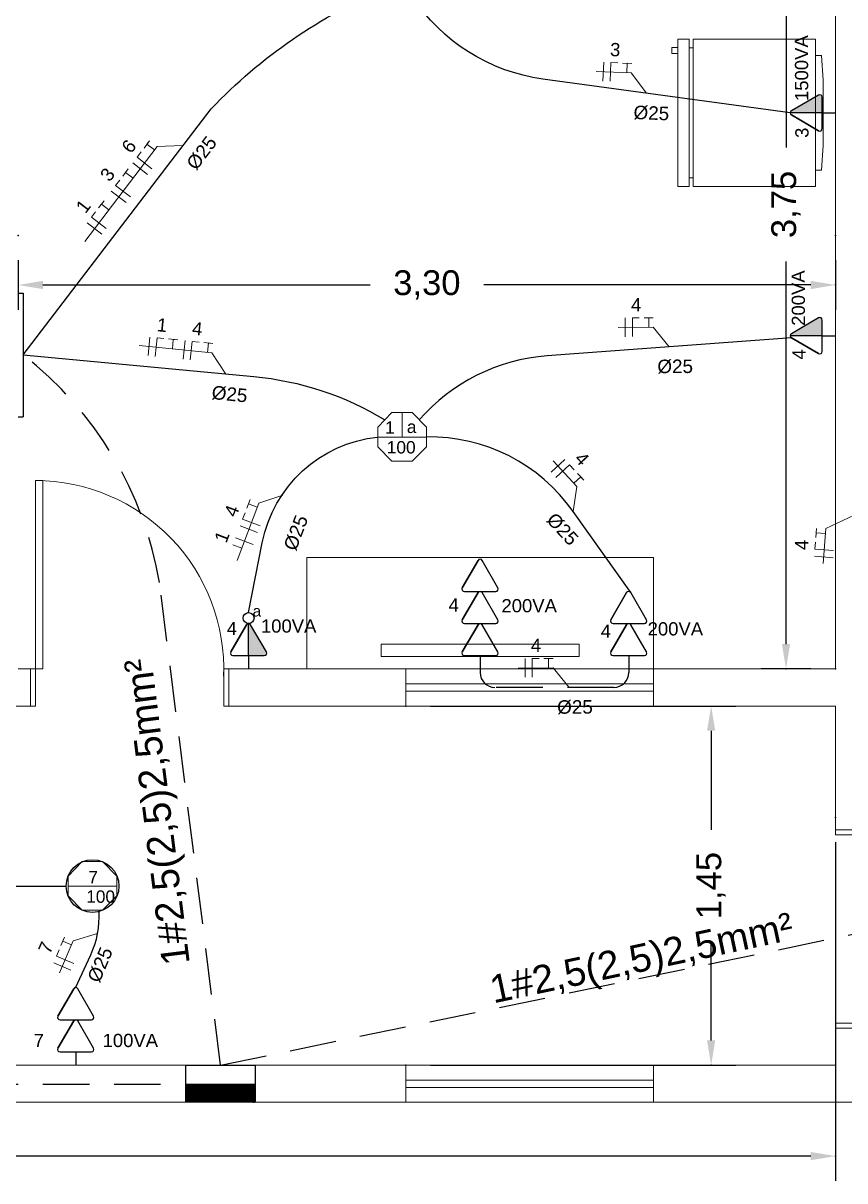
# Model space of a CAD drawing. Header units: millimetres. Extents: x 53 to 176, y -29 to 32.
# Drawn here: x 70.491 to 73.808, y 21.507 to 26.182 of the extents above; entities that cross this region are included whole.
import ezdxf

# ---------------------------------------------------------------- set-up
doc = ezdxf.new("R2010")
doc.units = ezdxf.units.MM
doc.linetypes.add('HIDDEN', pattern=[0.375, 0.25, -0.125])
doc.layers.get('0').update_dxf_attribs({"lineweight": 30})
for name, color, linetype in [('1 - Circuitos', 7, 'Continuous'), ('12 - Divisão dos circuitos', 7, 'Continuous'), ('5 - Identificadores', 7, 'Continuous'), ('7 - Eletroduto', 6, 'Continuous'), ('8 - Pontos de luz', 5, 'Continuous'), ('Pontos de iluminação', 5, 'Continuous'), ('Pontos de Tomadas', 240, 'Continuous')]:
    doc.layers.add(name, color=color, linetype=linetype)
for name, color, linetype, lineweight in [('19 - Diametros', 10, 'Continuous', 18), ('2 - Cotas', 242, 'Continuous', 9), ('3 - Cozinha', 160, 'Continuous', 20), ('4 - Edificação', 8, 'Continuous', 20), ('Portas', 251, 'Continuous', 9)]:
    doc.layers.add(name, color=color, linetype=linetype, lineweight=lineweight)
doc.styles.add('Arial0', font='arial.ttf', dxfattribs={"height": 3.14658})
doc.styles.add('SEACAD_Arial', font='arial.ttf')
doc.styles.get("Standard").update_dxf_attribs({"font": 'arial.ttf'})
doc.dimstyles.new('ISO-25', dxfattribs={"dimtxt": 0.1, "dimasz": 0.1, "dimexe": 0.1, "dimexo": 0.1, "dimgap": 0.1, "dimtad": 0, "dimzin": 1, "dimtxsty": 'Standard', "dimcen": 0.1, "dimadec": 0, "dimazin": 0, "dimtfac": 1, "dimtmove": 0, "dimatfit": 3, "dimfxl": 1, "dimarcsym": 0})

# ---------------------------------------------------------------- blocks, each defined once
blk = doc.blocks.new('*D12')
at = {"layer": '12 - Divisão dos circuitos', "color": 0, "transparency": 16777216}
for p in [(73.7708, 27.3244), (73.5708, 23.5744), (73.7708, 23.5744)]:
    blk.add_point(p, dxfattribs=at)
at = {"layer": '2 - Cotas', "color": 0, "lineweight": -2, "transparency": 16777216}
for p, q in [((73.6708, 27.3244), (73.4708, 27.3244)), ((73.5708, 27.2244), (73.5708, 25.6796)), ((73.5708, 23.6744), (73.5708, 25.2192)), ((73.6708, 23.5744), (73.4708, 23.5744))]:
    blk.add_line(p, q, dxfattribs=at)
at = {"layer": '2 - Cotas', "color": 0, "transparency": 16777216}
for points in [[(73.5542, 27.2244), (73.5875, 27.2244), (73.5708, 27.3244)], [(73.5542, 23.6744), (73.5875, 23.6744), (73.5708, 23.5744)]]:
    blk.add_solid(points, dxfattribs=at)
at = {"layer": '2 - Cotas', "color": 0, "transparency": 16777216, "insert": (73.5708, 25.4494), "char_height": 0.1, "attachment_point": 5, "rotation": 90}
blk.add_mtext('3,75', dxfattribs=at)
blk = doc.blocks.new('*D13')
at = {"layer": '12 - Divisão dos circuitos', "color": 0, "transparency": 16777216}
for p in [(70.4708, 25.3244), (73.7708, 25.3244), (73.7708, 25.1244)]:
    blk.add_point(p, dxfattribs=at)
at = {"layer": '2 - Cotas', "color": 0, "lineweight": -2, "transparency": 16777216}
for p, q in [((70.4708, 25.2244), (70.4708, 25.0244)), ((73.7708, 25.2244), (73.7708, 25.0244)), ((70.5708, 25.1244), (71.8912, 25.1244)), ((73.6708, 25.1244), (72.3505, 25.1244))]:
    blk.add_line(p, q, dxfattribs=at)
at = {"layer": '2 - Cotas', "color": 0, "transparency": 16777216}
for points in [[(70.5708, 25.141), (70.5708, 25.1077), (70.4708, 25.1244)], [(73.6708, 25.141), (73.6708, 25.1077), (73.7708, 25.1244)]]:
    blk.add_solid(points, dxfattribs=at)
at = {"layer": '2 - Cotas', "color": 0, "transparency": 16777216, "insert": (72.1208, 25.1244), "char_height": 0.1, "attachment_point": 5}
blk.add_mtext('3,30', dxfattribs=at)
blk = doc.blocks.new('DUPLEX320PL')
for p, q in [((-0.058, -0.1246), (-0.058, -0.6181)), ((-0.058, -0.1246), (0.538, -0.1246)), ((0.538, -0.6181), (0.538, -0.1246)), ((0.538, -0.6181), (-0.058, -0.6181)), ((0.538, -0.6338), (-0.058, -0.6338)), ((-0.058, -0.6338), (-0.058, -0.6799)), ((-0.023, -0.6181), (-0.023, -0.6338)), ((0.503, -0.6338), (0.503, -0.6181)), ((0.538, -0.6338), (0.538, -0.6799)), ((-0.058, -0.6799), (0.538, -0.6799))]:
    blk.add_line(p, q)
blk.add_lwpolyline([(0.4713, -0.1246), (0.4713, -0.1005), (0.3713, -0.0932), (0.1087, -0.0932), (0.0087, -0.1005), (0.0087, -0.1246)])
blk.add_lwpolyline([(0.4797, -0.6799), (0.4797, -0.7042), (0.5039, -0.7042), (0.5039, -0.6799)], close=True)
blk = doc.blocks.new('*D75')
at = {"layer": '12 - Divisão dos circuitos', "color": 0, "transparency": 16777216}
for p in [(61.7708, 22.9744), (73.7708, 22.9744), (73.7708, 21.6073)]:
    blk.add_point(p, dxfattribs=at)
at = {"layer": '2 - Cotas', "color": 0, "lineweight": -2, "transparency": 16777216}
for p, q in [((61.7708, 22.8744), (61.7708, 21.5073)), ((73.7708, 22.8744), (73.7708, 21.5073)), ((61.8708, 21.6073), (67.507, 21.6073)), ((73.6708, 21.6073), (68.0347, 21.6073))]:
    blk.add_line(p, q, dxfattribs=at)
at = {"layer": '2 - Cotas', "color": 0, "transparency": 16777216}
for points in [[(61.8708, 21.624), (61.8708, 21.5907), (61.7708, 21.6073)], [(73.6708, 21.624), (73.6708, 21.5907), (73.7708, 21.6073)]]:
    blk.add_solid(points, dxfattribs=at)
at = {"layer": '2 - Cotas', "color": 0, "transparency": 16777216, "insert": (67.7708, 21.6073), "char_height": 0.1, "attachment_point": 5}
blk.add_mtext('12,00', dxfattribs=at)
blk = doc.blocks.new('*D76')
at = {"layer": '12 - Divisão dos circuitos', "color": 0, "transparency": 16777216}
for p in [(72.0358, 23.4244), (72.0358, 21.9744), (73.2685, 21.9744)]:
    blk.add_point(p, dxfattribs=at)
at = {"layer": '2 - Cotas', "color": 0, "lineweight": -2, "transparency": 16777216}
for p, q in [((72.1358, 23.4244), (73.3685, 23.4244)), ((73.2685, 23.3244), (73.2685, 22.9249)), ((73.2685, 22.0744), (73.2685, 22.4738)), ((72.1358, 21.9744), (73.3685, 21.9744))]:
    blk.add_line(p, q, dxfattribs=at)
at = {"layer": '2 - Cotas', "color": 0, "transparency": 16777216}
for points in [[(73.2518, 23.3244), (73.2851, 23.3244), (73.2685, 23.4244)], [(73.2518, 22.0744), (73.2851, 22.0744), (73.2685, 21.9744)]]:
    blk.add_solid(points, dxfattribs=at)
at = {"layer": '2 - Cotas', "color": 0, "transparency": 16777216, "insert": (73.2685, 22.6994), "char_height": 0.1, "attachment_point": 5, "rotation": 90}
blk.add_mtext('1,45', dxfattribs=at)
blk = doc.blocks.new('ponto de luz')
at = {"color": 5, "linetype": 'Continuous', "lineweight": 15, "true_color": 0x000005}
blk.add_lwpolyline([(63.6396, -13.7603), (63.5583, -13.7603), (63.5009, -13.8188), (63.5009, -13.8984), (63.5583, -13.9569), (63.6396, -13.9569), (63.698, -13.8984), (63.698, -13.8188)], close=True, dxfattribs=at)
for points in [[(63.5995, -13.8589), (63.5995, -13.7603), (63.5995, -13.7603)], [(63.698, -13.8589), (63.5009, -13.8589), (63.5009, -13.8589)]]:
    blk.add_lwpolyline(points, dxfattribs=at)
at = {"layer": '1 - Circuitos'}
blk.add_attdef('N', (63.5309, -13.8452), '', height=0.05, dxfattribs=at)
at = {"layer": '5 - Identificadores', "flags": 4}
for tag, p in [('R', (63.6187, -13.8426)), ('S', (63.5376, -13.9254))]:
    blk.add_attdef(tag, p, '', height=0.05, dxfattribs=at)
blk = doc.blocks.new('Sensor')
at = {"color": 5, "linetype": 'Continuous', "lineweight": 15, "true_color": 0x000005}
blk.add_lwpolyline([(63.6396, -14.1566), (63.5583, -14.1566), (63.5009, -14.215), (63.5009, -14.2947), (63.5583, -14.3531), (63.6396, -14.3531), (63.698, -14.2947), (63.698, -14.215)], close=True, dxfattribs=at)
blk.add_lwpolyline([(63.698, -14.2551), (63.5009, -14.2551), (63.5009, -14.2551)], dxfattribs=at)
at = {"layer": '8 - Pontos de luz'}
blk.add_circle((63.5995, -14.2551), 0.1064, dxfattribs=at)
at = {"layer": '5 - Identificadores'}
for tag, p in [('N', (63.5826, -14.2443)), ('S', (63.5739, -14.3226))]:
    blk.add_attdef(tag, p, '', height=0.05, dxfattribs=at)

msp = doc.modelspace()

# ---------------------------------------------------------------- hatches: boundary and pattern name
at = {"layer": 'Pontos de Tomadas'}
h = msp.add_hatch(color=256, dxfattribs=at)
h.dxf.hatch_style = 1
h.paths.add_polyline_path([(73.5924, 25.8278, 0.268035), (73.5875, 25.8194), (73.7172, 25.8194), (73.7172, 25.8829, 0.577243), (73.7026, 25.8914)])
h = msp.add_hatch(color=256, dxfattribs=at)
h.dxf.hatch_style = 1
h.paths.add_polyline_path([(73.5924, 24.9278, 0.268035), (73.5875, 24.9194), (73.7172, 24.9194), (73.7172, 24.9829, 0.577243), (73.7026, 24.9914)])
h = msp.add_hatch(color=256, dxfattribs=at)
h.dxf.hatch_style = 1
h.paths.add_polyline_path([(71.4093, 23.7528, 0.268035), (71.4008, 23.7577), (71.4008, 23.628), (71.4644, 23.628, 0.577243), (71.4728, 23.6426)])

# ---------------------------------------------------------------- linework, layer by layer
at = {"layer": '1 - Circuitos', "color": 7, "linetype": 'Continuous', "lineweight": 15, "true_color": 0x000007}
for points in [[(72.8317, 25.9479), (72.8348, 26.0235), (72.8348, 26.0235)], [(72.8912, 26.0211), (72.8636, 26.0223), (72.8604, 25.9467)], [(72.9107, 26.0203), (72.9477, 26.0188), (72.9298, 26.0195), (72.9282, 25.9814)], [(70.9673, 25.6619), (70.9505, 25.6398), (71.0107, 25.594)], [(70.9791, 25.6774), (71.0015, 25.7069), (70.9907, 25.6926), (71.021, 25.6694)], [(70.9933, 25.5711), (70.9331, 25.6169), (70.9331, 25.6169)], [(70.8926, 25.5637), (70.9151, 25.5932), (70.9042, 25.5789), (70.9346, 25.5558)], [(70.8808, 25.5482), (70.8641, 25.5262), (70.9243, 25.4804)], [(70.9068, 25.4574), (70.8466, 25.5032), (70.8466, 25.5032)], [(70.7949, 25.4352), (70.8174, 25.4647), (70.8065, 25.4504), (70.8369, 25.4273)], [(70.7831, 25.4198), (70.7664, 25.3977), (70.8266, 25.3519)], [(70.8091, 25.329), (70.7489, 25.3748), (70.7489, 25.3748)], [(72.922, 24.9156), (72.9216, 24.9912), (72.9216, 24.9912)], [(72.9781, 24.9915), (72.9504, 24.9914), (72.9508, 24.9158)], [(72.9976, 24.9916), (73.0346, 24.9918), (73.0167, 24.9917), (73.0168, 24.9535)], [(70.9949, 24.839), (71.0025, 24.9142), (71.0025, 24.9142)], [(71.0587, 24.9085), (71.0312, 24.9113), (71.0236, 24.836)], [(71.0781, 24.9065), (71.115, 24.9028), (71.0971, 24.9046), (71.0932, 24.8666)], [(71.137, 24.8245), (71.1446, 24.8998), (71.1446, 24.8998)], [(71.2008, 24.8941), (71.1733, 24.8968), (71.1656, 24.8216)], [(71.2202, 24.8921), (71.2571, 24.8883), (71.2392, 24.8902), (71.2353, 24.8522)], [(72.622, 24.3684), (72.6777, 24.4196), (72.6777, 24.4196)], [(72.7159, 24.3779), (72.6972, 24.3983), (72.6415, 24.3472)], [(72.7291, 24.3636), (72.7542, 24.3363), (72.742, 24.3495), (72.7139, 24.3237)], [(71.3938, 24.223), (71.4069, 24.2577), (71.4005, 24.2409), (71.4362, 24.2273)], [(71.3869, 24.2048), (71.377, 24.1789), (71.4477, 24.1521)], [(71.4375, 24.1251), (71.3668, 24.152), (71.3668, 24.152)], [(73.691, 24.1049), (73.6938, 24.1418), (73.6924, 24.1239), (73.7305, 24.121)], [(71.3732, 24.0624), (71.3379, 24.0758), (71.3379, 24.0758)], [(71.4193, 24.0772), (71.3486, 24.1041), (71.3486, 24.1041)], [(73.6895, 24.0854), (73.6874, 24.0578), (73.7628, 24.0521)], [(73.7606, 24.0233), (73.6852, 24.0291), (73.6852, 24.0291)], [(72.5175, 23.5404), (72.5171, 23.616), (72.5171, 23.616)], [(72.5736, 23.6163), (72.5459, 23.6162), (72.5463, 23.5406)], [(72.5931, 23.6164), (72.6302, 23.6166), (72.6122, 23.6165), (72.6124, 23.5783)], [(70.6435, 22.4576), (70.6579, 22.4918), (70.6509, 22.4752), (70.6861, 22.4604)], [(70.6359, 22.4397), (70.6252, 22.4142), (70.6949, 22.3848)], [(70.6837, 22.3583), (70.614, 22.3876), (70.614, 22.3876)]]:
    msp.add_lwpolyline(points, dxfattribs=at)
at = {"layer": '1 - Circuitos', "color": 5, "linetype": 'Continuous', "lineweight": 15, "true_color": 0x000005}
for points in [[(73.0072, 25.8987), (72.9461, 25.9806), (72.8048, 25.9865)], [(71.1341, 25.6869), (71.0319, 25.6837), (70.7402, 25.3002)], [(73.0996, 24.8746), (73.0348, 24.9536), (72.8933, 24.9529)], [(71.3093, 24.7649), (71.2532, 24.8504), (70.9589, 24.8802)], [(72.7111, 24.2094), (72.726, 24.3105), (72.6304, 24.4147)], [(71.5397, 24.2761), (71.4426, 24.2441), (71.3545, 24.012)], [(73.8458, 24.1947), (73.7318, 24.1406), (73.721, 23.9995)], [(72.6951, 23.4994), (72.6304, 23.5784), (72.4889, 23.5777)], [(70.7912, 22.5055), (70.6931, 22.477), (70.6381, 22.3466)]]:
    msp.add_lwpolyline(points, dxfattribs=at)
at = {"layer": '3 - Cozinha'}
for points in [[(73.0358, 24.0244), (71.6358, 24.0244), (71.6358, 23.5744), (73.0358, 23.5744)], [(72.7358, 23.6744), (71.9358, 23.6744), (71.9358, 23.6244), (72.7358, 23.6244)]]:
    msp.add_lwpolyline(points, close=True, dxfattribs=at)
at = {"layer": '4 - Edificação'}
for p, q in [((73.7708, 27.3244), (73.7708, 23.5744)), ((70.5408, 23.5744), (70.4708, 23.5744)), ((73.7708, 23.5744), (71.3008, 23.5744)), ((71.3208, 23.4244), (71.3208, 23.5744)), ((63.6208, 23.4244), (70.5408, 23.4244)), ((71.3008, 23.4244), (73.7708, 23.4244)), ((73.7708, 23.4244), (73.7708, 22.9244)), ((73.9208, 22.9244), (73.7708, 22.9244)), ((73.7708, 21.9744), (73.7708, 22.1244)), ((73.7708, 22.1244), (73.9208, 22.1244)), ((61.6708, 21.9744), (73.7708, 21.9744)), ((55.6708, 21.8244), (80.4208, 21.8244))]:
    msp.add_line(p, q, dxfattribs=at)
at = {"layer": '4 - Edificação', "color": 252}
msp.add_lwpolyline([(53.5708, 21.8244), (80.5708, 21.8244), (80.5708, 29.8244), (53.5708, 29.8244)], close=True, dxfattribs=at)
at = {"layer": '7 - Eletroduto'}
for p, q in [((70.4708, 25.0917), (70.4908, 25.0917)), ((70.4908, 25.0917), (70.4908, 24.5917)), ((70.4708, 24.5917), (70.4908, 24.5917)), ((72.3358, 23.5744), (72.3358, 23.5594)), ((72.9358, 23.5744), (72.9358, 23.5594)), ((67.8772, 22.6976), (70.6644, 22.6976)), ((71.1477, 21.8981), (71.4277, 21.8981))]:
    msp.add_line(p, q, dxfattribs=at)
at = {"layer": '7 - Eletroduto', "linetype": 'HIDDEN', "ltscale": 0.75}
for p, q in [((72.8758, 23.4994), (72.3958, 23.4994)), ((62.8082, 21.8994), (71.1477, 21.8972))]:
    msp.add_line(p, q, dxfattribs=at)
at = {"layer": '7 - Eletroduto', "linetype": 'Continuous'}
for p, q in [((71.1477, 21.8972), (71.1485, 21.8981)), ((71.1477, 21.8963), (71.1495, 21.8981)), ((71.1477, 21.8953), (71.1505, 21.8981)), ((71.1477, 21.8943), (71.1515, 21.8981)), ((71.1477, 21.8933), (71.1525, 21.8981)), ((71.1477, 21.8923), (71.1535, 21.8981)), ((71.1477, 21.8913), (71.1544, 21.8981)), ((71.1477, 21.8903), (71.1554, 21.8981)), ((71.1477, 21.8893), (71.1564, 21.8981)), ((71.1477, 21.8883), (71.1574, 21.8981)), ((71.1477, 21.8873), (71.1584, 21.8981)), ((71.1477, 21.8863), (71.1594, 21.8981)), ((71.1477, 21.8854), (71.1604, 21.8981)), ((71.1477, 21.8844), (71.1614, 21.8981)), ((71.1477, 21.8834), (71.1624, 21.8981)), ((71.1477, 21.8824), (71.1634, 21.8981)), ((71.1477, 21.8814), (71.1644, 21.8981)), ((71.1477, 21.8804), (71.1653, 21.8981)), ((71.1477, 21.8794), (71.1663, 21.8981)), ((71.1477, 21.8784), (71.1673, 21.8981)), ((71.1477, 21.8774), (71.1683, 21.8981)), ((71.1477, 21.8764), (71.1693, 21.8981)), ((71.1477, 21.8755), (71.1703, 21.8981)), ((71.1477, 21.8745), (71.1713, 21.8981)), ((71.1477, 21.8735), (71.1723, 21.8981)), ((71.1477, 21.8725), (71.1733, 21.8981)), ((71.1477, 21.8715), (71.1743, 21.8981)), ((71.1477, 21.8705), (71.1752, 21.8981)), ((71.1477, 21.8695), (71.1762, 21.8981)), ((71.1477, 21.8685), (71.1772, 21.8981)), ((71.1477, 21.8675), (71.1782, 21.8981)), ((71.1477, 21.8665), (71.1792, 21.8981)), ((71.1477, 21.8656), (71.1802, 21.8981)), ((71.1477, 21.8646), (71.1812, 21.8981)), ((71.1477, 21.8636), (71.1822, 21.8981)), ((71.1477, 21.8626), (71.1832, 21.8981)), ((71.1477, 21.8616), (71.1842, 21.8981)), ((71.1477, 21.8606), (71.1851, 21.8981)), ((71.1477, 21.8596), (71.1861, 21.8981)), ((71.1477, 21.8586), (71.1871, 21.8981)), ((71.1477, 21.8576), (71.1881, 21.8981)), ((71.1477, 21.8566), (71.1891, 21.8981)), ((71.1477, 21.8557), (71.1901, 21.8981)), ((71.1477, 21.8547), (71.1911, 21.8981)), ((71.1477, 21.8537), (71.1921, 21.8981)), ((71.1477, 21.8527), (71.1931, 21.8981)), ((71.1477, 21.8517), (71.1941, 21.8981)), ((71.1477, 21.8507), (71.195, 21.8981)), ((71.1477, 21.8497), (71.196, 21.8981)), ((71.1477, 21.8487), (71.197, 21.8981)), ((71.1477, 21.8477), (71.198, 21.8981)), ((71.1477, 21.8467), (71.199, 21.8981)), ((71.1477, 21.8457), (71.2, 21.8981)), ((71.1477, 21.8448), (71.201, 21.8981)), ((71.1477, 21.8438), (71.202, 21.8981)), ((71.1477, 21.8428), (71.203, 21.8981)), ((71.1477, 21.8418), (71.204, 21.8981)), ((71.1477, 21.8408), (71.2049, 21.8981)), ((71.1477, 21.8398), (71.2059, 21.8981)), ((71.1477, 21.8388), (71.2069, 21.8981)), ((71.1477, 21.8378), (71.2079, 21.8981)), ((71.1477, 21.8368), (71.2089, 21.8981)), ((71.1477, 21.8358), (71.2099, 21.8981)), ((71.1477, 21.8349), (71.2109, 21.8981)), ((71.1477, 21.8339), (71.2119, 21.8981)), ((71.1477, 21.8329), (71.2129, 21.8981)), ((71.1477, 21.8319), (71.2139, 21.8981)), ((71.1477, 21.8309), (71.2149, 21.8981)), ((71.1477, 21.8299), (71.2158, 21.8981)), ((71.1477, 21.8289), (71.2168, 21.8981)), ((71.1477, 21.8279), (71.2178, 21.8981)), ((71.1477, 21.8269), (71.2188, 21.8981)), ((71.1477, 21.8259), (71.2198, 21.8981)), ((71.1477, 21.825), (71.2208, 21.8981)), ((71.1481, 21.8244), (71.2218, 21.8981)), ((71.1491, 21.8244), (71.2228, 21.8981)), ((71.1501, 21.8244), (71.2238, 21.8981)), ((71.1511, 21.8244), (71.2248, 21.8981)), ((71.152, 21.8244), (71.2257, 21.8981)), ((71.153, 21.8244), (71.2267, 21.8981)), ((71.154, 21.8244), (71.2277, 21.8981)), ((71.155, 21.8244), (71.2287, 21.8981)), ((71.156, 21.8244), (71.2297, 21.8981)), ((71.157, 21.8244), (71.2307, 21.8981)), ((71.158, 21.8244), (71.2317, 21.8981)), ((71.159, 21.8244), (71.2327, 21.8981)), ((71.16, 21.8244), (71.2337, 21.8981)), ((71.161, 21.8244), (71.2347, 21.8981)), ((71.162, 21.8244), (71.2356, 21.8981)), ((71.1629, 21.8244), (71.2366, 21.8981)), ((71.1639, 21.8244), (71.2376, 21.8981)), ((71.1649, 21.8244), (71.2386, 21.8981)), ((71.1659, 21.8244), (71.2396, 21.8981)), ((71.1669, 21.8244), (71.2406, 21.8981)), ((71.1679, 21.8244), (71.2416, 21.8981)), ((71.1689, 21.8244), (71.2426, 21.8981)), ((71.1699, 21.8244), (71.2436, 21.8981)), ((71.1709, 21.8244), (71.2446, 21.8981)), ((71.1719, 21.8244), (71.2455, 21.8981)), ((71.1728, 21.8244), (71.2465, 21.8981)), ((71.1738, 21.8244), (71.2475, 21.8981)), ((71.1748, 21.8244), (71.2485, 21.8981)), ((71.1758, 21.8244), (71.2495, 21.8981)), ((71.1768, 21.8244), (71.2505, 21.8981)), ((71.1778, 21.8244), (71.2515, 21.8981)), ((71.1788, 21.8244), (71.2525, 21.8981)), ((71.1798, 21.8244), (71.2535, 21.8981)), ((71.1808, 21.8244), (71.2545, 21.8981)), ((71.1818, 21.8244), (71.2555, 21.8981)), ((71.1827, 21.8244), (71.2564, 21.8981)), ((71.1837, 21.8244), (71.2574, 21.8981)), ((71.1847, 21.8244), (71.2584, 21.8981)), ((71.1857, 21.8244), (71.2594, 21.8981)), ((71.1867, 21.8244), (71.2604, 21.8981)), ((71.1877, 21.8244), (71.2614, 21.8981)), ((71.1887, 21.8244), (71.2624, 21.8981)), ((71.1897, 21.8244), (71.2634, 21.8981)), ((71.1907, 21.8244), (71.2644, 21.8981)), ((71.1917, 21.8244), (71.2654, 21.8981)), ((71.1926, 21.8244), (71.2663, 21.8981)), ((71.1936, 21.8244), (71.2673, 21.8981)), ((71.1946, 21.8244), (71.2683, 21.8981)), ((71.1956, 21.8244), (71.2693, 21.8981)), ((71.1966, 21.8244), (71.2703, 21.8981)), ((71.1976, 21.8244), (71.2713, 21.8981)), ((71.1986, 21.8244), (71.2723, 21.8981)), ((71.1996, 21.8244), (71.2733, 21.8981)), ((71.2006, 21.8244), (71.2743, 21.8981)), ((71.2016, 21.8244), (71.2753, 21.8981)), ((71.2026, 21.8244), (71.2762, 21.8981)), ((71.2035, 21.8244), (71.2772, 21.8981)), ((71.2045, 21.8244), (71.2782, 21.8981)), ((71.2055, 21.8244), (71.2792, 21.8981)), ((71.2065, 21.8244), (71.2802, 21.8981)), ((71.2075, 21.8244), (71.2812, 21.8981)), ((71.2085, 21.8244), (71.2822, 21.8981)), ((71.2095, 21.8244), (71.2832, 21.8981)), ((71.2105, 21.8244), (71.2842, 21.8981)), ((71.2115, 21.8244), (71.2852, 21.8981)), ((71.2125, 21.8244), (71.2861, 21.8981)), ((71.2134, 21.8244), (71.2871, 21.8981)), ((71.2144, 21.8244), (71.2881, 21.8981)), ((71.2154, 21.8244), (71.2891, 21.8981)), ((71.2164, 21.8244), (71.2901, 21.8981)), ((71.2174, 21.8244), (71.2911, 21.8981)), ((71.2184, 21.8244), (71.2921, 21.8981)), ((71.2194, 21.8244), (71.2931, 21.8981)), ((71.2204, 21.8244), (71.2941, 21.8981)), ((71.2214, 21.8244), (71.2951, 21.8981)), ((71.2224, 21.8244), (71.2961, 21.8981)), ((71.2233, 21.8244), (71.297, 21.8981)), ((71.2243, 21.8244), (71.298, 21.8981)), ((71.2253, 21.8244), (71.299, 21.8981)), ((71.2263, 21.8244), (71.3, 21.8981)), ((71.2273, 21.8244), (71.301, 21.8981)), ((71.2283, 21.8244), (71.302, 21.8981)), ((71.2293, 21.8244), (71.303, 21.8981)), ((71.2303, 21.8244), (71.304, 21.8981)), ((71.2313, 21.8244), (71.305, 21.8981)), ((71.2323, 21.8244), (71.306, 21.8981)), ((71.2332, 21.8244), (71.3069, 21.8981)), ((71.2342, 21.8244), (71.3079, 21.8981)), ((71.2352, 21.8244), (71.3089, 21.8981)), ((71.2362, 21.8244), (71.3099, 21.8981)), ((71.2372, 21.8244), (71.3109, 21.8981)), ((71.2382, 21.8244), (71.3119, 21.8981)), ((71.2392, 21.8244), (71.3129, 21.8981)), ((71.2402, 21.8244), (71.3139, 21.8981)), ((71.2412, 21.8244), (71.3149, 21.8981)), ((71.2422, 21.8244), (71.3159, 21.8981)), ((71.2432, 21.8244), (71.3168, 21.8981)), ((71.2441, 21.8244), (71.3178, 21.8981)), ((71.2451, 21.8244), (71.3188, 21.8981)), ((71.2461, 21.8244), (71.3198, 21.8981)), ((71.2471, 21.8244), (71.3208, 21.8981)), ((71.2481, 21.8244), (71.3218, 21.8981)), ((71.2491, 21.8244), (71.3228, 21.8981)), ((71.2501, 21.8244), (71.3238, 21.8981)), ((71.2511, 21.8244), (71.3248, 21.8981)), ((71.2521, 21.8244), (71.3258, 21.8981)), ((71.2531, 21.8244), (71.3267, 21.8981)), ((71.254, 21.8244), (71.3277, 21.8981)), ((71.255, 21.8244), (71.3287, 21.8981)), ((71.256, 21.8244), (71.3297, 21.8981)), ((71.257, 21.8244), (71.3307, 21.8981)), ((71.258, 21.8244), (71.3317, 21.8981)), ((71.259, 21.8244), (71.3327, 21.8981)), ((71.26, 21.8244), (71.3337, 21.8981)), ((71.261, 21.8244), (71.3347, 21.8981)), ((71.262, 21.8244), (71.3357, 21.8981)), ((71.263, 21.8244), (71.3367, 21.8981)), ((71.2639, 21.8244), (71.3376, 21.8981)), ((71.2649, 21.8244), (71.3386, 21.8981)), ((71.2659, 21.8244), (71.3396, 21.8981)), ((71.2669, 21.8244), (71.3406, 21.8981)), ((71.2679, 21.8244), (71.3416, 21.8981)), ((71.2689, 21.8244), (71.3426, 21.8981)), ((71.2699, 21.8244), (71.3436, 21.8981)), ((71.2709, 21.8244), (71.3446, 21.8981)), ((71.2719, 21.8244), (71.3456, 21.8981)), ((71.2729, 21.8244), (71.3466, 21.8981)), ((71.2738, 21.8244), (71.3475, 21.8981)), ((71.2748, 21.8244), (71.3485, 21.8981)), ((71.2758, 21.8244), (71.3495, 21.8981)), ((71.2768, 21.8244), (71.3505, 21.8981)), ((71.2778, 21.8244), (71.3515, 21.8981)), ((71.2788, 21.8244), (71.3525, 21.8981)), ((71.2798, 21.8244), (71.3535, 21.8981)), ((71.2808, 21.8244), (71.3545, 21.8981)), ((71.2818, 21.8244), (71.3555, 21.8981)), ((71.2828, 21.8244), (71.3565, 21.8981)), ((71.2837, 21.8244), (71.3574, 21.8981)), ((71.2847, 21.8244), (71.3584, 21.8981)), ((71.2857, 21.8244), (71.3594, 21.8981)), ((71.2867, 21.8244), (71.3604, 21.8981)), ((71.2877, 21.8244), (71.3614, 21.8981)), ((71.2887, 21.8244), (71.3624, 21.8981)), ((71.2897, 21.8244), (71.3634, 21.8981)), ((71.2907, 21.8244), (71.3644, 21.8981)), ((71.2917, 21.8244), (71.3654, 21.8981)), ((71.2927, 21.8244), (71.3664, 21.8981)), ((71.2937, 21.8244), (71.3673, 21.8981)), ((71.2946, 21.8244), (71.3683, 21.8981)), ((71.2956, 21.8244), (71.3693, 21.8981)), ((71.2966, 21.8244), (71.3703, 21.8981)), ((71.2976, 21.8244), (71.3713, 21.8981)), ((71.2986, 21.8244), (71.3723, 21.8981)), ((71.2996, 21.8244), (71.3733, 21.8981)), ((71.3006, 21.8244), (71.3743, 21.8981)), ((71.3016, 21.8244), (71.3753, 21.8981)), ((71.3026, 21.8244), (71.3763, 21.8981)), ((71.3036, 21.8244), (71.3772, 21.8981)), ((71.3045, 21.8244), (71.3782, 21.8981)), ((71.3055, 21.8244), (71.3792, 21.8981)), ((71.3065, 21.8244), (71.3802, 21.8981)), ((71.3075, 21.8244), (71.3812, 21.8981)), ((71.3085, 21.8244), (71.3822, 21.8981)), ((71.3095, 21.8244), (71.3832, 21.8981)), ((71.3105, 21.8244), (71.3842, 21.8981)), ((71.3115, 21.8244), (71.3852, 21.8981)), ((71.3125, 21.8244), (71.3862, 21.8981)), ((71.3135, 21.8244), (71.3872, 21.8981)), ((71.3144, 21.8244), (71.3881, 21.8981)), ((71.3154, 21.8244), (71.3891, 21.8981)), ((71.3164, 21.8244), (71.3901, 21.8981)), ((71.3174, 21.8244), (71.3911, 21.8981)), ((71.3184, 21.8244), (71.3921, 21.8981)), ((71.3194, 21.8244), (71.3931, 21.8981)), ((71.3204, 21.8244), (71.3941, 21.8981)), ((71.3214, 21.8244), (71.3951, 21.8981)), ((71.3224, 21.8244), (71.3961, 21.8981)), ((71.3234, 21.8244), (71.3971, 21.8981)), ((71.3243, 21.8244), (71.398, 21.8981)), ((71.3253, 21.8244), (71.399, 21.8981)), ((71.3263, 21.8244), (71.4, 21.8981)), ((71.3273, 21.8244), (71.401, 21.8981)), ((71.3283, 21.8244), (71.402, 21.8981)), ((71.3293, 21.8244), (71.403, 21.8981)), ((71.3303, 21.8244), (71.404, 21.8981)), ((71.3313, 21.8244), (71.405, 21.8981)), ((71.3323, 21.8244), (71.406, 21.8981)), ((71.3333, 21.8244), (71.407, 21.8981)), ((71.3343, 21.8244), (71.4079, 21.8981)), ((71.3352, 21.8244), (71.4089, 21.8981)), ((71.3362, 21.8244), (71.4099, 21.8981)), ((71.3372, 21.8244), (71.4109, 21.8981)), ((71.3382, 21.8244), (71.4119, 21.8981)), ((71.3392, 21.8244), (71.4129, 21.8981)), ((71.3402, 21.8244), (71.4139, 21.8981)), ((71.3412, 21.8244), (71.4149, 21.8981)), ((71.3422, 21.8244), (71.4159, 21.8981)), ((71.3432, 21.8244), (71.4169, 21.8981)), ((71.3442, 21.8244), (71.4178, 21.8981)), ((71.3451, 21.8244), (71.4188, 21.8981)), ((71.3461, 21.8244), (71.4198, 21.8981)), ((71.3471, 21.8244), (71.4208, 21.8981)), ((71.3481, 21.8244), (71.4218, 21.8981)), ((71.3491, 21.8244), (71.4228, 21.8981)), ((71.3501, 21.8244), (71.4238, 21.8981)), ((71.3511, 21.8244), (71.4248, 21.8981)), ((71.3521, 21.8244), (71.4258, 21.8981)), ((71.3531, 21.8244), (71.4268, 21.8981)), ((71.3541, 21.8244), (71.4277, 21.8981)), ((71.355, 21.8244), (71.4277, 21.8971)), ((71.356, 21.8244), (71.4277, 21.8961)), ((71.357, 21.8244), (71.4277, 21.8951)), ((71.358, 21.8244), (71.4277, 21.8941)), ((71.359, 21.8244), (71.4277, 21.8931)), ((71.36, 21.8244), (71.4277, 21.8921)), ((71.361, 21.8244), (71.4277, 21.8911)), ((71.362, 21.8244), (71.4277, 21.8902)), ((71.363, 21.8244), (71.4277, 21.8892)), ((71.364, 21.8244), (71.4277, 21.8882)), ((71.3649, 21.8244), (71.4277, 21.8872)), ((71.3659, 21.8244), (71.4277, 21.8862)), ((71.3669, 21.8244), (71.4277, 21.8852)), ((71.3679, 21.8244), (71.4277, 21.8842)), ((71.3689, 21.8244), (71.4277, 21.8832)), ((71.3699, 21.8244), (71.4277, 21.8822)), ((71.3709, 21.8244), (71.4277, 21.8812)), ((71.3719, 21.8244), (71.4277, 21.8803)), ((71.3729, 21.8244), (71.4277, 21.8793)), ((71.3739, 21.8244), (71.4277, 21.8783)), ((71.3749, 21.8244), (71.4277, 21.8773)), ((71.3758, 21.8244), (71.4277, 21.8763)), ((71.3768, 21.8244), (71.4277, 21.8753)), ((71.3778, 21.8244), (71.4277, 21.8743)), ((71.3788, 21.8244), (71.4277, 21.8733)), ((71.3798, 21.8244), (71.4277, 21.8723)), ((71.3808, 21.8244), (71.4277, 21.8713)), ((71.3818, 21.8244), (71.4277, 21.8703)), ((71.3828, 21.8244), (71.4277, 21.8694)), ((71.3838, 21.8244), (71.4277, 21.8684)), ((71.3848, 21.8244), (71.4277, 21.8674)), ((71.3857, 21.8244), (71.4277, 21.8664)), ((71.3867, 21.8244), (71.4277, 21.8654)), ((71.3877, 21.8244), (71.4277, 21.8644)), ((71.3887, 21.8244), (71.4277, 21.8634)), ((71.3897, 21.8244), (71.4277, 21.8624)), ((71.3907, 21.8244), (71.4277, 21.8614)), ((71.3917, 21.8244), (71.4277, 21.8604)), ((71.3927, 21.8244), (71.4277, 21.8595)), ((71.3937, 21.8244), (71.4277, 21.8585)), ((71.3947, 21.8244), (71.4277, 21.8575)), ((71.3956, 21.8244), (71.4277, 21.8565)), ((71.3966, 21.8244), (71.4277, 21.8555)), ((71.3976, 21.8244), (71.4277, 21.8545)), ((71.3986, 21.8244), (71.4277, 21.8535)), ((71.3996, 21.8244), (71.4277, 21.8525)), ((71.4006, 21.8244), (71.4277, 21.8515)), ((71.4016, 21.8244), (71.4277, 21.8505)), ((71.4026, 21.8244), (71.4277, 21.8496)), ((71.4036, 21.8244), (71.4277, 21.8486)), ((71.4046, 21.8244), (71.4277, 21.8476)), ((71.4055, 21.8244), (71.4277, 21.8466)), ((71.4065, 21.8244), (71.4277, 21.8456)), ((71.4075, 21.8244), (71.4277, 21.8446)), ((71.4085, 21.8244), (71.4277, 21.8436)), ((71.4095, 21.8244), (71.4277, 21.8426)), ((71.4105, 21.8244), (71.4277, 21.8416)), ((71.4115, 21.8244), (71.4277, 21.8406)), ((71.4125, 21.8244), (71.4277, 21.8397)), ((71.4135, 21.8244), (71.4277, 21.8387)), ((71.4145, 21.8244), (71.4277, 21.8377)), ((71.4155, 21.8244), (71.4277, 21.8367)), ((71.4164, 21.8244), (71.4277, 21.8357)), ((71.4174, 21.8244), (71.4277, 21.8347)), ((71.4184, 21.8244), (71.4277, 21.8337)), ((71.4194, 21.8244), (71.4277, 21.8327)), ((71.4204, 21.8244), (71.4277, 21.8317)), ((71.4214, 21.8244), (71.4277, 21.8307)), ((71.4224, 21.8244), (71.4277, 21.8297)), ((71.4234, 21.8244), (71.4277, 21.8288)), ((71.4244, 21.8244), (71.4277, 21.8278)), ((71.4254, 21.8244), (71.4277, 21.8268)), ((71.4263, 21.8244), (71.4277, 21.8258)), ((71.4273, 21.8244), (71.4277, 21.8248))]:
    msp.add_line(p, q, dxfattribs=at)
at = {"layer": '7 - Eletroduto'}
for points in [[(70.4908, 24.8417), (71.2501, 25.8351, -0.106289), (71.9591, 26.3219, -2.210213)], [(73.5875, 25.8194), (72.589, 25.9559, -0.217758), (72.061, 26.2903, 6.805289)], [(73.5924, 24.9109), (72.6068, 24.8382, 0.197624), (72.0901, 24.5798, 45.154971)], [(70.4908, 24.8417), (71.4217, 24.7546, -0.114414), (71.9508, 24.5798, 0.280528)], [(71.401, 23.8017), (71.4563, 24.0836, -0.328879), (71.9221, 24.5104, 0.899041)], [(72.9443, 23.8825), (72.7111, 24.2094, 0.249814), (72.1193, 24.5107, -4.254472)], [(70.7024, 22.2873), (70.7638, 22.4205, 0.121134), (70.7974, 22.5946, -4.674369)]]:
    msp.add_lwpolyline(points, format="xyb", dxfattribs=at)
at = {"layer": '7 - Eletroduto', "linetype": 'HIDDEN', "ltscale": 0.75}
for points in [[(71.2877, 21.9744), (71.0416, 23.9225, 0.188333), (70.4908, 24.8417, -0.431818)], [(71.2877, 21.9744), (74.7897, 22.6993, 0.177911), (77.2008, 23.9946, -2.846836)]]:
    msp.add_lwpolyline(points, format="xyb", dxfattribs=at)
at = {"layer": '7 - Eletroduto'}
msp.add_lwpolyline([(71.1477, 21.9744), (71.4277, 21.9744), (71.4277, 21.8244), (71.1477, 21.8244)], close=True, dxfattribs=at)
for centre, start, end in [((72.3958, 23.5594), 180, 270), ((72.8758, 23.5594), 270, 0)]:
    msp.add_arc(centre, 0.06, start, end, dxfattribs=at)
at = {"layer": 'Pontos de Tomadas'}
for p, q in [((73.7026, 25.8914), (73.5924, 25.8278)), ((73.7172, 25.7558), (73.7172, 25.8829)), ((73.7172, 25.8194), (73.5875, 25.8194)), ((73.7026, 25.7474), (73.5924, 25.8109)), ((73.5924, 25.8109), (73.7026, 25.7474)), ((73.5924, 25.8109), (73.7026, 25.7474)), ((73.7172, 25.8194), (73.7708, 25.8194)), ((73.7026, 24.9914), (73.5924, 24.9278)), ((73.7172, 24.8558), (73.7172, 24.9829)), ((73.7172, 24.9194), (73.5875, 24.9194)), ((73.7172, 24.9194), (73.7708, 24.9194)), ((73.7026, 24.8474), (73.5924, 24.9109)), ((73.5924, 24.9109), (73.7026, 24.8474)), ((73.5924, 24.9109), (73.7026, 24.8474)), ((72.2638, 23.902), (72.3274, 24.0121)), ((72.3274, 24.0121), (72.2638, 23.902)), ((72.3274, 24.0121), (72.2638, 23.902)), ((72.4078, 23.902), (72.3443, 24.0121)), ((72.2723, 23.8873), (72.3994, 23.8873)), ((72.2638, 23.7723), (72.3274, 23.8825)), ((72.3274, 23.8825), (72.2638, 23.7723)), ((72.3274, 23.8825), (72.2638, 23.7723)), ((72.4078, 23.7723), (72.3443, 23.8825)), ((72.8638, 23.7723), (72.9274, 23.8825)), ((72.9274, 23.8825), (72.8638, 23.7723)), ((72.9274, 23.8825), (72.8638, 23.7723)), ((73.0078, 23.7723), (72.9443, 23.8825)), ((71.3288, 23.6426), (71.3924, 23.7528)), ((71.3924, 23.7528), (71.3288, 23.6426)), ((71.3924, 23.7528), (71.3288, 23.6426)), ((71.4008, 23.628), (71.4008, 23.7577)), ((71.4728, 23.6426), (71.4093, 23.7528)), ((72.2638, 23.6426), (72.3274, 23.7528)), ((72.3274, 23.7528), (72.2638, 23.6426)), ((72.3274, 23.7528), (72.2638, 23.6426)), ((72.2723, 23.7577), (72.3994, 23.7577)), ((72.4078, 23.6426), (72.3443, 23.7528)), ((72.8638, 23.6426), (72.9274, 23.7528)), ((72.9274, 23.7528), (72.8638, 23.6426)), ((72.9274, 23.7528), (72.8638, 23.6426)), ((72.8723, 23.7577), (72.9994, 23.7577)), ((73.0078, 23.6426), (72.9443, 23.7528)), ((71.3373, 23.628), (71.4644, 23.628)), ((71.4008, 23.628), (71.4008, 23.5744)), ((72.2723, 23.628), (72.3994, 23.628)), ((72.3358, 23.628), (72.3358, 23.5744)), ((72.8723, 23.628), (72.9994, 23.628)), ((72.9358, 23.628), (72.9358, 23.5744)), ((70.6313, 22.1723), (70.6949, 22.2825)), ((70.6949, 22.2825), (70.6313, 22.1723)), ((70.6949, 22.2825), (70.6313, 22.1723)), ((70.7753, 22.1723), (70.7118, 22.2825)), ((70.6398, 22.1577), (70.7669, 22.1577)), ((70.6313, 22.0426), (70.6949, 22.1528)), ((70.6949, 22.1528), (70.6313, 22.0426)), ((70.6949, 22.1528), (70.6313, 22.0426)), ((70.7753, 22.0426), (70.7118, 22.1528)), ((70.6398, 22.028), (70.7669, 22.028)), ((70.7033, 22.028), (70.7033, 21.9744))]:
    msp.add_line(p, q, dxfattribs=at)
msp.add_circle((71.401, 23.7797), 0.022, dxfattribs=at)
for centre, start, end in [((73.7075, 25.8829), 0, 119.9816), ((73.5973, 25.8194), 119.9816, 240.0184), ((73.7075, 25.7558), 240.0184, 0), ((73.7075, 24.9829), 0, 119.9816), ((73.5973, 24.9194), 119.9816, 240.0184), ((73.7075, 24.8558), 240.0184, 0), ((72.3358, 24.0073), 29.9816, 150.0184), ((72.2723, 23.8971), 150.0184, 270), ((72.3358, 23.8776), 29.9816, 150.0184), ((72.3994, 23.8971), 270, 29.9816), ((72.9358, 23.8776), 29.9816, 150.0184), ((71.4008, 23.7479), 29.9816, 150.0184), ((72.2723, 23.7674), 150.0184, 270), ((72.3358, 23.7479), 29.9816, 150.0184), ((72.3994, 23.7674), 270, 29.9816), ((72.8723, 23.7674), 150.0184, 270), ((72.9358, 23.7479), 29.9816, 150.0184), ((72.9994, 23.7674), 270, 29.9816), ((71.3373, 23.6378), 150.0184, 270), ((71.4644, 23.6378), 270, 29.9816), ((72.2723, 23.6378), 150.0184, 270), ((72.3994, 23.6378), 270, 29.9816), ((72.8723, 23.6378), 150.0184, 270), ((72.9994, 23.6378), 270, 29.9816), ((70.7033, 22.2776), 29.9816, 150.0184), ((70.6398, 22.1674), 150.0184, 270), ((70.7033, 22.1479), 29.9816, 150.0184), ((70.7669, 22.1674), 270, 29.9816), ((70.6398, 22.0378), 150.0184, 270), ((70.7669, 22.0378), 270, 29.9816)]:
    msp.add_arc(centre, 0.00975, start, end, dxfattribs=at)
at = {"layer": 'Portas'}
for p, q in [((73.0358, 23.5144), (72.0358, 23.5144)), ((73.0358, 23.4844), (72.0358, 23.4844)), ((73.0358, 21.9144), (72.0358, 21.9144)), ((73.0358, 21.8844), (72.0358, 21.8844))]:
    msp.add_line(p, q, dxfattribs=at)
for points in [[(70.5408, 23.5744), (70.5708, 23.5744), (70.5708, 24.3344), (70.5408, 24.3344)], [(70.5208, 23.5744), (70.5208, 23.4244), (70.5408, 23.4244), (70.5408, 23.5744)], [(71.3008, 23.5744), (71.3008, 23.4244), (71.3208, 23.4244), (71.3208, 23.5744)], [(73.0358, 23.5744), (72.0358, 23.5744), (72.0358, 23.4244), (73.0358, 23.4244)], [(73.9208, 22.9044), (73.7708, 22.9044), (73.7708, 22.9244), (73.9208, 22.9244)], [(73.9208, 22.1244), (73.7708, 22.1244), (73.7708, 22.1444), (73.9208, 22.1444)], [(73.0358, 21.9744), (72.0358, 21.9744), (72.0358, 21.8244), (73.0358, 21.8244)]]:
    msp.add_lwpolyline(points, close=True, dxfattribs=at)
msp.add_arc((70.5408, 23.5744), 0.76, 357.7377, 90, dxfattribs=at)

# ---------------------------------------------------------------- block references
at = {"layer": '3 - Cozinha', "xscale": -1, "rotation": 270.000000000013}
msp.add_blockref('DUPLEX320PL', (73.814, 25.5794), dxfattribs=at)
at = {"layer": 'Pontos de iluminação', "color": 2}
ref = msp.add_blockref('ponto de luz', (8.4213, 38.3693), dxfattribs=at)
ref.add_attrib('S', '100', (71.9589, 24.444), dxfattribs={"layer": '5 - Identificadores', "height": 0.05})
ref.add_attrib('R', 'a', (72.0399, 24.5267), dxfattribs={"layer": '5 - Identificadores', "height": 0.05})
ref.add_attrib('N', '1', (71.9522, 24.5241), dxfattribs={"layer": '1 - Circuitos', "height": 0.05})
at = {"layer": 'Pontos de iluminação'}
msp.add_blockref('Sensor', (7.1714, 36.9527), dxfattribs=at).add_auto_attribs({'S': '100', 'N': '7'})

# ---------------------------------------------------------------- texts
at = {"layer": '19 - Diametros', "color": 1, "true_color": 0x000001, "style": 'Arial0'}
for rotation, p in [(357.6388, (72.9542, 25.7948)), (52.7404, (71.189, 25.584)), (0.2849, (73.0515, 24.7683)), (354.2039, (71.2501, 24.6644)), (69.2131, (71.5914, 24.0471)), (312.5388, (72.6001, 24.1736)), (0.2849, (72.647, 23.3931)), (67.1625, (70.7982, 22.3032))]:
    msp.add_text('Ø25', height=0.05451, rotation=rotation, dxfattribs=at).set_placement(p)
at = {"layer": '5 - Identificadores', "color": 7, "style": 'Arial0'}
for s, height, rotation, p in [('1500VA', 0.05338, 90.2464, (73.6607, 25.8673)), ('3', 0.0534, 90.2464, (73.6617, 25.7185)), ('6', 0.0534, 52.7019, (70.9263, 25.6517)), ('3', 0.0534, 52.7019, (70.8398, 25.538)), ('1', 0.0534, 52.7019, (70.7421, 25.4096)), ('200VA', 0.05338, 90.2464, (73.6475, 24.9596)), ('4', 0.0534, 0.2464, (72.945, 25.0178)), ('1', 0.0534, 354.1654, (71.0286, 24.9381)), ('4', 0.0534, 354.1654, (71.1707, 24.9237)), ('4', 0.0534, 90.2464, (73.6498, 24.8235)), ('4', 0.0534, 312.5003, (72.7132, 24.4201)), ('4', 0.0534, 90.2464, (73.6606, 24.0546)), ('4', 0.0534, 0.2464, (72.5406, 23.6426)), ('7', 0.0534, 67.124, (70.5988, 22.4196))]:
    msp.add_text(s, height=height, rotation=rotation, dxfattribs=at).set_placement(p)
at = {"layer": '5 - Identificadores', "color": 7, "true_color": 0x000007, "style": 'Arial0'}
for s, height, rotation, p in [('3', 0.0534, 357.6388, (72.8594, 26.0489)), ('4', 0.0534, 69.2131, (71.3504, 24.1834)), ('1', 0.0534, 69.2131, (71.3108, 24.079)), ('1#2,5(2,5)2,5mm²', 0.112236, 97.1877, (71.164, 22.3854)), ('1#2,5(2,5)2,5mm²', 0.112236, 12.0395, (72.3891, 22.2235))]:
    msp.add_text(s, height=height, rotation=rotation, dxfattribs=at).set_placement(p)
at = {"layer": '5 - Identificadores', "color": 7, "style": 'Arial0'}
for s, height, p in [('4', 0.0534, (72.2084, 23.8058)), ('200VA', 0.05338, (72.4219, 23.8028)), ('4', 0.0534, (71.3128, 23.7108)), ('100VA', 0.05338, (71.4508, 23.7207)), ('4', 0.0534, (72.8227, 23.7001)), ('200VA', 0.05338, (73.0122, 23.7093)), ('7', 0.0534, (70.5335, 22.0475)), ('100VA', 0.05338, (70.8115, 22.0475))]:
    msp.add_text(s, height=height, dxfattribs=at).set_placement(p)
at = {"layer": '5 - Identificadores', "style": 'SEACAD_Arial'}
msp.add_text('a', height=0.044, dxfattribs=at).set_placement((71.4174, 23.7859))

# ---------------------------------------------------------------- dimensions: what is measured, and where the dimension line sits
at = {"layer": '2 - Cotas'}
for base, p1, p2, picture, middle in [((73.5708, 23.5744), (73.7708, 27.3244), (73.7708, 23.5744), '*D12', (73.5708, 25.4494)), ((73.2685, 21.9744), (72.0358, 23.4244), (72.0358, 21.9744), '*D76', (73.2685, 22.6994))]:
    dim = msp.add_linear_dim(base=base, p1=p1, p2=p2, angle=90, dimstyle='ISO-25', dxfattribs=at)
    dim.commit()
    dim.dimension.update_dxf_attribs({"geometry": picture, "text_midpoint": middle})
for base, p1, p2, picture, middle in [((73.7708, 25.1244), (70.4708, 25.3244), (73.7708, 25.3244), '*D13', (72.1208, 25.1244)), ((73.7708, 21.6073), (61.7708, 22.9744), (73.7708, 22.9744), '*D75', (67.7708, 21.6073))]:
    dim = msp.add_linear_dim(base=base, p1=p1, p2=p2, dimstyle='ISO-25', dxfattribs=at)
    dim.commit()
    dim.dimension.update_dxf_attribs({"geometry": picture, "text_midpoint": middle})

doc.saveas('drawing.dxf')
